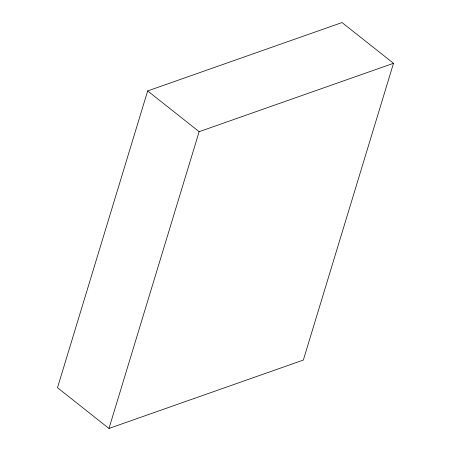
<?xml version="1.0" encoding="UTF-8"?>
<svg xmlns="http://www.w3.org/2000/svg" width="451" height="451" viewBox="0 0 451 451"><rect width="100%" height="100%" fill="white"/><g stroke="black" fill="none" stroke-linecap="round" stroke-linejoin="round"><path stroke-width="0.68" d="M147.663 90.933L57.497 387.702L108.973 428.45L303.337 360.067L393.503 63.298L342.027 22.55L147.663 90.933L199.139 131.686L393.503 63.298M108.973 428.45L199.139 131.686"/></g></svg>
